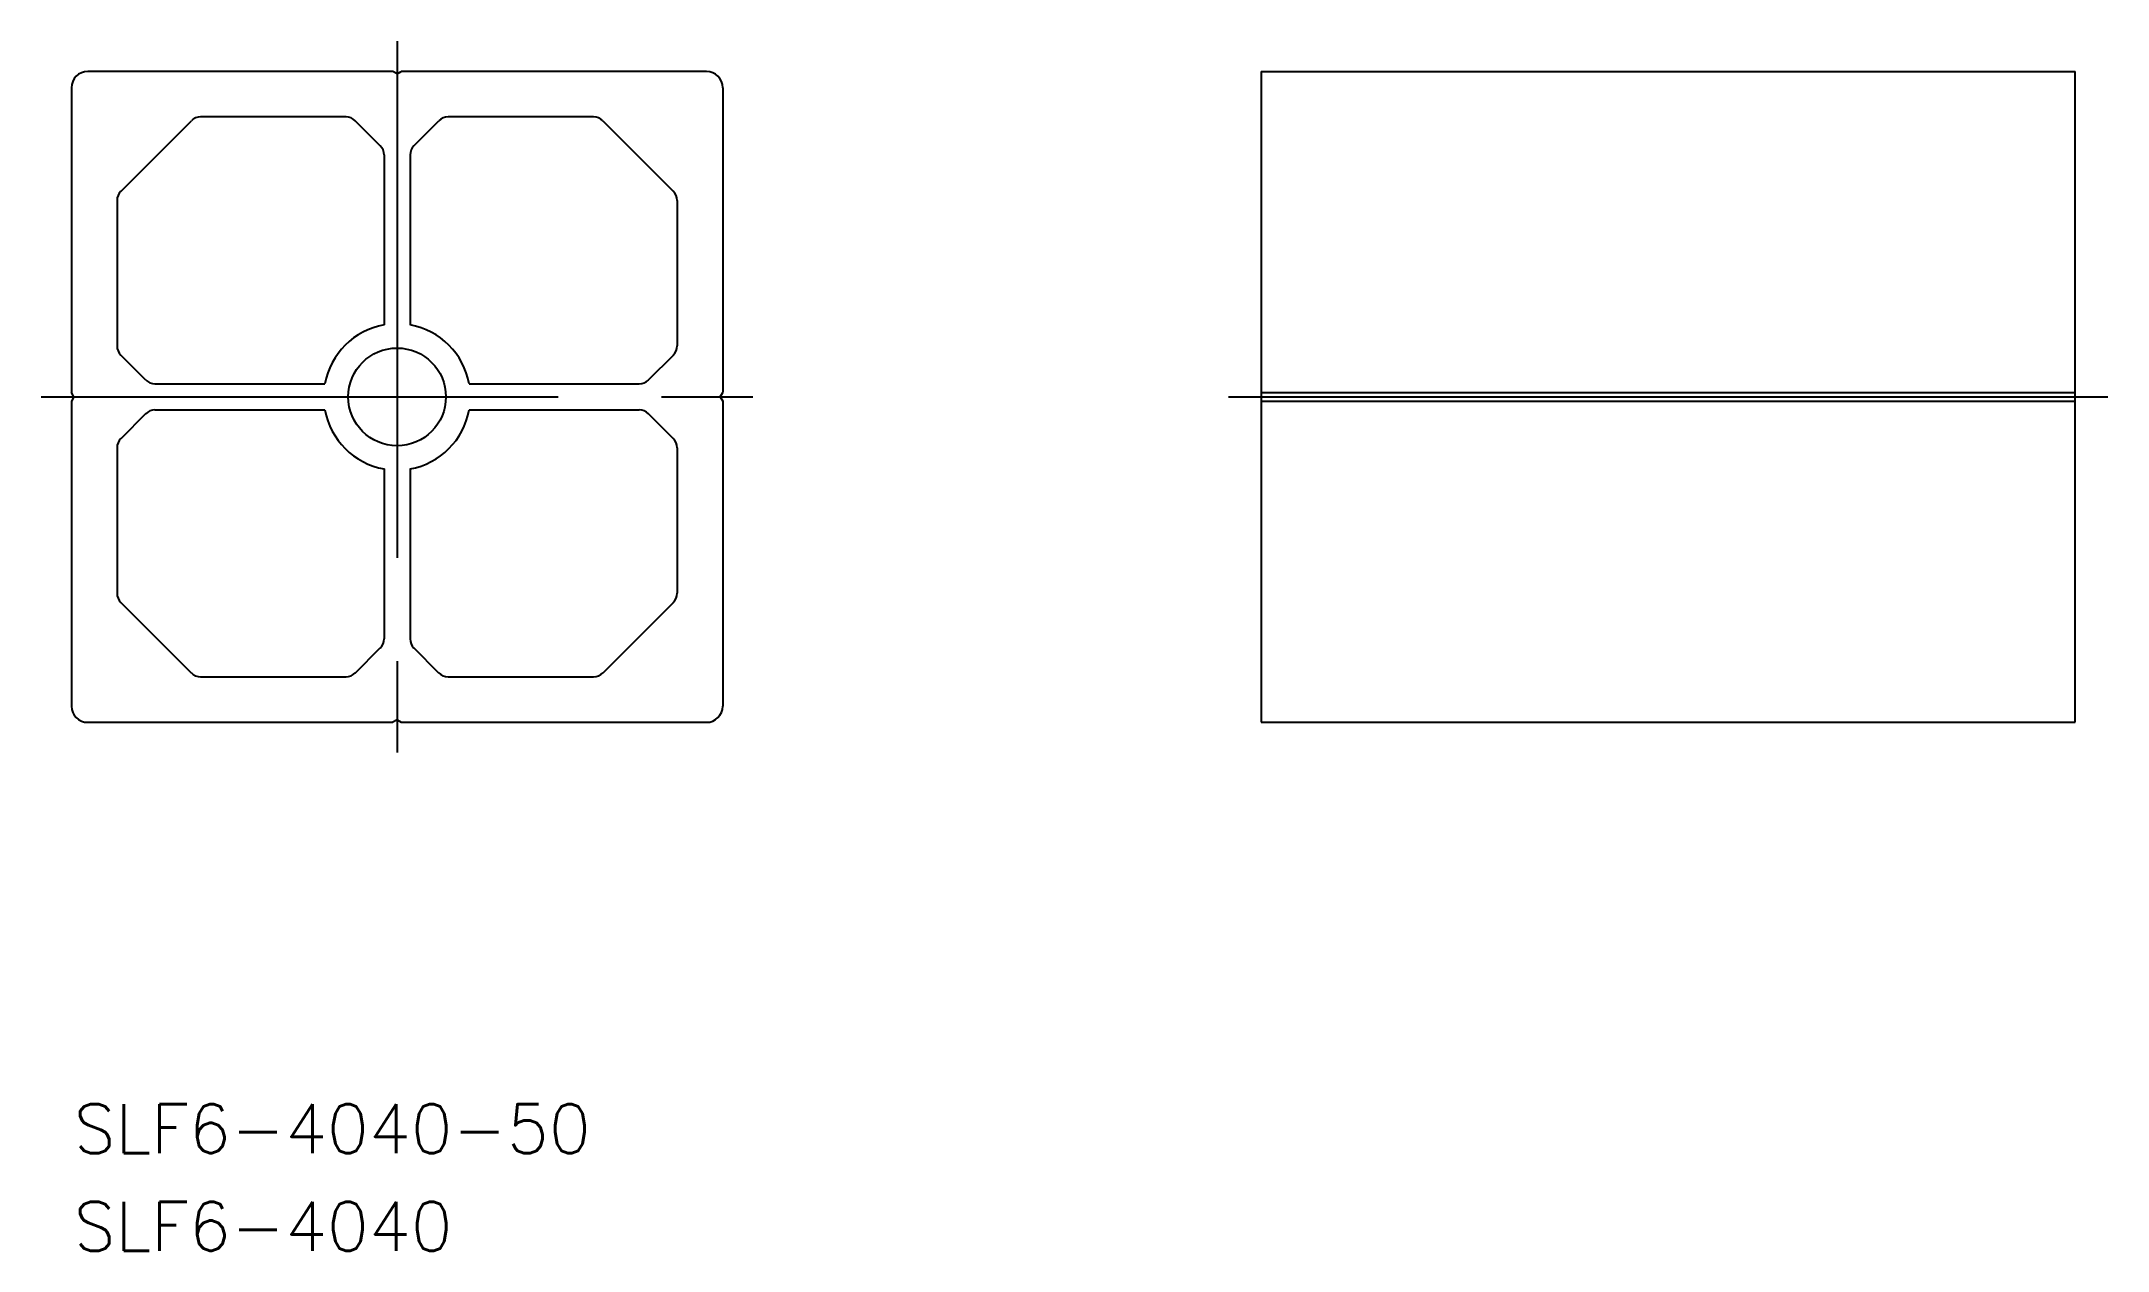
# Model space of a CAD drawing. Extents: x -22 to 105, y -52 to 22.
import ezdxf

# ---------------------------------------------------------------- set-up
doc = ezdxf.new("R2010")
doc.units = 0
doc.linetypes.add('CENTER', pattern=[50.8, 31.75, -6.35, 6.35, -6.35])
doc.layers.get('0').update_dxf_attribs({"linetype": 'CONTINUOUS'})
doc.layers.add('CENTER', color=1, linetype='CENTER')
doc.styles.get("Standard").update_dxf_attribs({"font": 'txt.shx', "height": 3, "bigfont": 'bigfont.shx'})

# ---------------------------------------------------------------- blocks, each defined once
blk = doc.blocks.new('*U4')
at = {"color": 7, "linetype": 'CONTINUOUS'}
blk.add_text('SLF6-4040-50', height=3, dxfattribs=at).set_placement((-19.86, -46.47))
blk = doc.blocks.new('*U5')
at = {"color": 7, "linetype": 'CONTINUOUS'}
blk.add_text('SLF6-4040', height=3, dxfattribs=at).set_placement((-19.86, -52.47))

msp = doc.modelspace()

# ---------------------------------------------------------------- linework, layer by layer
at = {"color": 7, "linetype": 'CONTINUOUS'}
for p, q in [((-0.26, 20), (-19, 20)), ((0, 19.85), (-0.26, 20)), ((0, 19.85), (0.26, 20)), ((19, 20), (0.26, 20)), ((53.07, 20), (103.07, 20)), ((53.07, 20), (53.07, -20)), ((103.07, -20), (103.07, 20)), ((-20, 19), (-20, 0.26)), ((20, 19), (20, 0.26)), ((-16.97, 12.63), (-12.63, 16.97)), ((-3.13, 17.2), (-12.07, 17.2)), ((-1.03, 15.43), (-2.57, 16.97)), ((1.03, 15.43), (2.57, 16.97)), ((12.07, 17.2), (3.13, 17.2)), ((12.63, 16.97), (16.97, 12.63)), ((-0.8, 14.87), (-0.8, 4.43)), ((0.8, 14.87), (0.8, 4.43)), ((-17.2, 12.07), (-17.2, 3.13)), ((17.2, 12.07), (17.2, 3.13)), ((-15.43, 1.03), (-16.97, 2.57)), ((16.97, 2.57), (15.43, 1.03)), ((-19.85, 0), (-20, 0.26)), ((-14.87, 0.8), (-4.43, 0.8)), ((4.43, 0.8), (14.87, 0.8)), ((19.85, 0), (20, 0.26)), ((19.85, 0), (20, -0.26)), ((53.07, 0.26), (103.07, 0.26)), ((-19.85, 0), (-20, -0.26)), ((-20, -0.26), (-20, -19)), ((-15.43, -1.03), (-16.97, -2.57)), ((-14.87, -0.8), (-4.43, -0.8)), ((4.43, -0.8), (14.87, -0.8)), ((15.43, -1.03), (16.97, -2.57)), ((20, -0.26), (20, -19)), ((53.07, 0), (103.07, 0)), ((53.07, -0.26), (103.07, -0.26)), ((-17.2, -3.13), (-17.2, -12.07)), ((17.2, -3.13), (17.2, -12.07)), ((-0.8, -4.43), (-0.8, -14.87)), ((0.8, -4.43), (0.8, -14.87)), ((-12.63, -16.97), (-16.97, -12.63)), ((16.97, -12.63), (12.63, -16.97)), ((-2.57, -16.97), (-1.03, -15.43)), ((2.57, -16.97), (1.03, -15.43)), ((-12.07, -17.2), (-3.13, -17.2)), ((3.13, -17.2), (12.07, -17.2)), ((-19, -20), (-0.26, -20)), ((0, -19.85), (-0.26, -20)), ((0, -19.85), (0.26, -20)), ((0.26, -20), (19, -20)), ((53.07, -20), (103.07, -20))]:
    msp.add_line(p, q, dxfattribs=at)
msp.add_circle((0, 0), 3, dxfattribs=at)
for centre, radius, start, end in [((-19, 19), 1, 90, 180), ((19, 19), 1, 0, 90), ((-12.07, 16.4), 0.8, 90, 135), ((-3.13, 16.4), 0.8, 45, 90), ((3.13, 16.4), 0.8, 90, 135), ((12.07, 16.4), 0.8, 45, 90), ((-1.6, 14.87), 0.8, 0, 45), ((1.6, 14.87), 0.8, 135, 180), ((-16.4, 12.07), 0.8, 135, 180), ((16.4, 12.07), 0.8, 0, 45), ((0, 0), 4.5, 100.2403, 169.7597), ((0, 0), 4.5, 10.2403, 79.7597), ((-16.4, 3.13), 0.8, 180, 225), ((16.4, 3.13), 0.8, 315, 0), ((-14.87, 1.6), 0.8, 225, 270), ((14.87, 1.6), 0.8, 270, 315), ((-14.87, -1.6), 0.8, 90, 135), ((0, 0), 4.5, 190.2403, 259.7597), ((0, 0), 4.5, 280.2403, 349.7597), ((14.87, -1.6), 0.8, 45, 90), ((-16.4, -3.13), 0.8, 135, 180), ((16.4, -3.13), 0.8, 0, 45), ((-16.4, -12.07), 0.8, 180, 225), ((16.4, -12.07), 0.8, 315, 0), ((-1.6, -14.87), 0.8, 315, 0), ((1.6, -14.87), 0.8, 180, 225), ((-12.07, -16.4), 0.8, 225, 270), ((-3.13, -16.4), 0.8, 270, 315), ((3.13, -16.4), 0.8, 225, 270), ((12.07, -16.4), 0.8, 270, 315), ((-19, -19), 1, 180, 270), ((19, -19), 1, 270, 0)]:
    msp.add_arc(centre, radius, start, end, dxfattribs=at)
at = {"layer": 'CENTER', "color": 1, "linetype": 'CENTER'}
for p, q in [((0, 21.85), (0, -21.85)), ((-21.85, 0), (21.85, 0)), ((51.07, 0), (105.07, 0))]:
    msp.add_line(p, q, dxfattribs=at)

# ---------------------------------------------------------------- block references
at = {"color": 7, "linetype": 'CONTINUOUS'}
for name in ['*U4', '*U5']:
    msp.add_blockref(name, (0, 0), dxfattribs=at)

doc.saveas('drawing.dxf')
